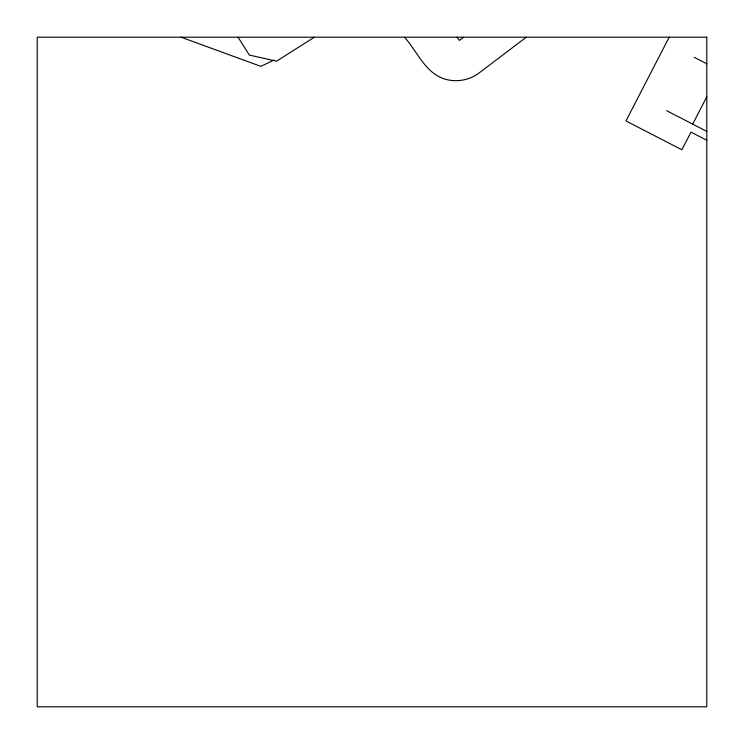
<?xml version="1.0" encoding="UTF-8"?>
<svg xmlns="http://www.w3.org/2000/svg" width="744" height="744" viewBox="0 0 744 744"><rect width="100%" height="100%" fill="white"/><g stroke="black" fill="none" stroke-linecap="round" stroke-linejoin="round"><path stroke-width="1.12" d="M669.172 37.2L625.974 120.956L681.885 149.786L690.99 132.125L706.8 140.272M692.692 124.136L706.8 96.767M463.633 37.2L459.364 40.436L456.956 37.2M526.296 37.2L478.913 73.107C468.934 80.557 455.477 82.696 443.675 78.715C424.703 71.991 417.04 51.178 404.541 37.2M314.331 37.2L276.591 61.166L249.407 55.103L238.034 37.2M274.211 60.041L260.791 66.337L181.052 37.2M694.199 57.288L706.8 63.789M666.652 110.707L706.8 131.409M706.8 37.2L37.2 37.2L37.2 706.8L706.8 706.8L706.8 37.2"/></g></svg>
